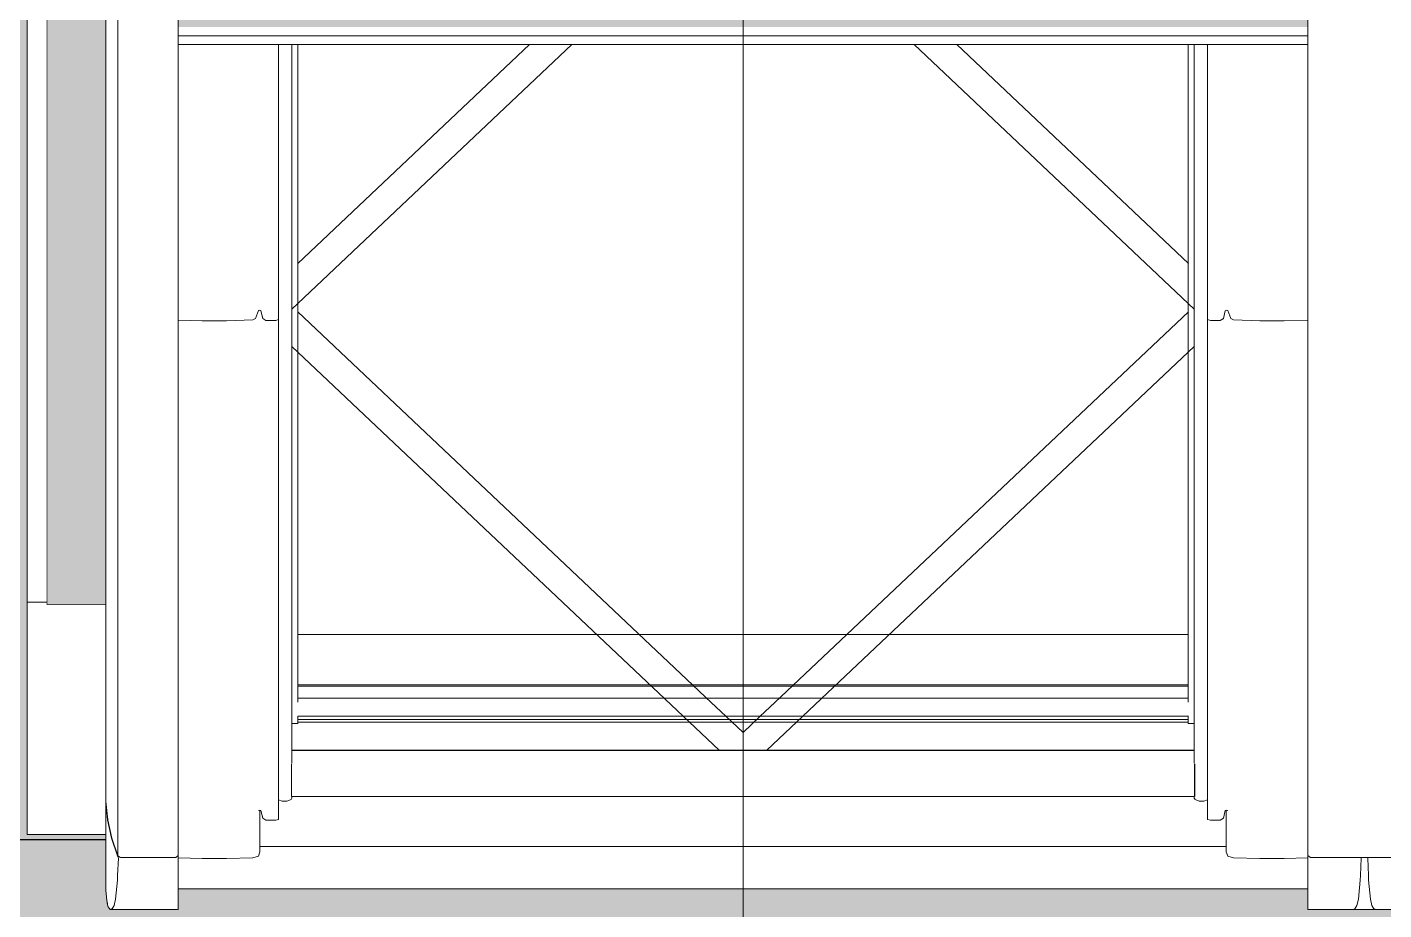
# Model space of a CAD drawing. Header units: metres. Extents: x -208 to 1512, y -277 to 123.
# Drawn here: x 839.002 to 839.908, y -15.047 to -14.458 of the extents above; entities that cross this region are included whole.
import ezdxf

# ---------------------------------------------------------------- set-up
doc = ezdxf.new("R2010")
doc.units = ezdxf.units.M
doc.header["$MEASUREMENT"] = 0
doc.linetypes.add('Baufluchtlinie', pattern=[2.6, 1.6, -1])
doc.linetypes.add('Wipeout_Contour', pattern=[1, 0, -1])
for name, color, linetype in [('325 Dachfenster', 7, 'Continuous'), ('918 Lageplan Beschriftung.x', 7, 'Continuous'), ('Neubau_840 Baulinien', 7, 'Continuous')]:
    doc.layers.add(name, color=color, linetype=linetype)

# ---------------------------------------------------------------- blocks, each defined once
blk = doc.blocks.new('DF Marker 27[1471]_5', base_point=(839.48043, -14.94126))
at = {"layer": '325 Dachfenster', "color": 7, "linetype": 'Continuous', "lineweight": 13}
blk.add_line((839.48043, -18.69751), (839.48043, -13.04971), dxfattribs=at)
blk = doc.blocks.new('VELUX SlopeRoofBundle[43]_5', base_point=(825.25728, 0))
at = {"color": 254, "linetype": 'Wipeout_Contour', "lineweight": 0, "ltscale": 3356.542969}
blk.add_wipeout([(839.00228, -14.32091), (839.00228, -14.84205), (839.01543, -14.84205), (839.01543, -14.32091)], dxfattribs=at).dxf.layer = '325 Dachfenster'
at = {"color": 254, "linetype": 'Wipeout_Contour', "lineweight": 0, "ltscale": 4195.563392}
blk.add_wipeout([(839.05493, -14.97514), (839.05623, -14.98739), (839.05623, -14.4161), (839.05603, -14.4152), (839.05493, -14.40484)], dxfattribs=at).dxf.layer = '325 Dachfenster'
at = {"color": 254, "linetype": 'Wipeout_Contour', "lineweight": 0, "ltscale": 3356.950644}
blk.add_wipeout([(839.10323, -14.65366), (839.11913, -14.65417), (839.11913, -14.46976), (839.10323, -14.46976)], dxfattribs=at).dxf.layer = '325 Dachfenster'
at = {"color": 254, "linetype": 'Wipeout_Contour', "lineweight": 0, "ltscale": 3357.128224}
blk.add_wipeout([(839.15473, -14.46976), (839.15473, -14.65254), (839.15673, -14.64738), (839.15673, -14.46976)], dxfattribs=at).dxf.layer = '325 Dachfenster'
at = {"color": 254, "linetype": 'Wipeout_Contour', "lineweight": 0, "ltscale": 6720.939706}
blk.add_wipeout([(839.78183, -14.46976), (839.78183, -14.94961), (839.78193, -14.94988), (839.78193, -14.97173), (839.78183, -14.97173), (839.78183, -14.97286), (839.78233, -14.97371), (839.78233, -14.46976)], dxfattribs=at).dxf.layer = '325 Dachfenster'
at = {"color": 254, "linetype": 'Wipeout_Contour', "lineweight": 0, "ltscale": 3359.717017}
blk.add_wipeout([(839.80253, -14.64745), (839.80333, -14.64717), (839.80333, -14.46976), (839.80253, -14.46976)], dxfattribs=at).dxf.layer = '325 Dachfenster'
at = {"color": 254, "linetype": 'Wipeout_Contour', "lineweight": 0, "ltscale": 3358.460696}
blk.add_wipeout([(839.10323, -15.03311), (839.10323, -15.03339), (839.85763, -15.03339), (839.85763, -15.03311)], dxfattribs=at).dxf.layer = '325 Dachfenster'
at = {"color": 254, "linetype": 'Wipeout_Contour', "lineweight": 0, "ltscale": 3360.064966}
blk.add_wipeout([(839.89139, -15.04027), (839.85763, -15.04027), (839.85763, -15.04449), (839.89043, -15.04449)], dxfattribs=at).dxf.layer = '325 Dachfenster'
at = {"color": 254, "linetype": 'Wipeout_Contour', "lineweight": 0, "ltscale": 4195.495412}
blk.add_wipeout([(839.05623, -14.4161), (839.05623, -14.98739), (839.05893, -14.99956), (839.05893, -14.42797), (839.05873, -14.42737)], dxfattribs=at).dxf.layer = '325 Dachfenster'
at = {"color": 254, "linetype": 'Wipeout_Contour', "lineweight": 0, "ltscale": 3357.134215}
blk.add_wipeout([(839.15673, -14.64738), (839.15753, -14.64717), (839.15753, -14.46976), (839.15673, -14.46976)], dxfattribs=at).dxf.layer = '325 Dachfenster'
at = {"color": 254, "linetype": 'Wipeout_Contour', "lineweight": 0, "ltscale": 3359.651752}
blk.add_wipeout([(839.78233, -14.46976), (839.78233, -14.97371), (839.78513, -14.97484), (839.78513, -14.46976)], dxfattribs=at).dxf.layer = '325 Dachfenster'
at = {"color": 254, "linetype": 'Wipeout_Contour', "lineweight": 0, "ltscale": 3359.720223}
blk.add_wipeout([(839.80333, -14.46976), (839.80333, -14.64717), (839.80413, -14.64738), (839.80413, -14.46976)], dxfattribs=at).dxf.layer = '325 Dachfenster'
at = {"color": 254, "linetype": 'Wipeout_Contour', "lineweight": 0, "ltscale": 3358.460524}
blk.add_wipeout([(839.10323, -15.02858), (839.10323, -15.03311), (839.85763, -15.03311), (839.85763, -15.02858)], dxfattribs=at).dxf.layer = '325 Dachfenster'
at = {"color": 254, "linetype": 'Wipeout_Contour', "lineweight": 0, "ltscale": 4199.600003}
blk.add_wipeout([(839.85763, -15.04683), (839.85763, -15.04719), (839.88773, -15.04719), (839.88873, -15.04689), (839.88902, -15.04683)], dxfattribs=at).dxf.layer = '325 Dachfenster'
at = {"color": 254, "linetype": 'Wipeout_Contour', "lineweight": 0, "ltscale": 4195.489788}
blk.add_wipeout([(839.05893, -14.42797), (839.05893, -14.99956), (839.06293, -15.01151), (839.06293, -14.43984), (839.06273, -14.43932)], dxfattribs=at).dxf.layer = '325 Dachfenster'
at = {"color": 254, "linetype": 'Wipeout_Contour', "lineweight": 0, "ltscale": 3357.137406}
blk.add_wipeout([(839.15753, -14.46976), (839.15753, -14.64717), (839.15833, -14.64745), (839.15833, -14.46976)], dxfattribs=at).dxf.layer = '325 Dachfenster'
at = {"color": 254, "linetype": 'Wipeout_Contour', "lineweight": 0, "ltscale": 3359.72543}
blk.add_wipeout([(839.80413, -14.46976), (839.80413, -14.64738), (839.80613, -14.65254), (839.80613, -14.46976)], dxfattribs=at).dxf.layer = '325 Dachfenster'
at = {"color": 254, "linetype": 'Wipeout_Contour', "lineweight": 0, "ltscale": 3358.460159}
blk.add_wipeout([(839.85763, -15.02462), (839.10323, -15.02462), (839.10323, -15.02689), (839.85763, -15.02689)], dxfattribs=at).dxf.layer = '325 Dachfenster'
at = {"color": 254, "linetype": 'Wipeout_Contour', "lineweight": 0, "ltscale": 5035.806123}
blk.add_wipeout([(839.06293, -14.43984), (839.06293, -15.01151), (839.06473, -15.01247), (839.06473, -14.44058), (839.06326, -14.44058), (839.06318, -14.4405)], dxfattribs=at).dxf.layer = '325 Dachfenster'
at = {"color": 254, "linetype": 'Wipeout_Contour', "lineweight": 0, "ltscale": 3357.121135}
blk.add_wipeout([(839.15293, -14.6536), (839.15473, -14.65254), (839.15473, -14.46976), (839.15293, -14.46976)], dxfattribs=at).dxf.layer = '325 Dachfenster'
at = {"color": 254, "linetype": 'Wipeout_Contour', "lineweight": 0, "ltscale": 3359.712436}
blk.add_wipeout([(839.80123, -14.46976), (839.80123, -14.65261), (839.80253, -14.64745), (839.80253, -14.46976)], dxfattribs=at).dxf.layer = '325 Dachfenster'
at = {"color": 254, "linetype": 'Wipeout_Contour', "lineweight": 0, "ltscale": 6712.819863}
blk.add_wipeout([(839.00228, -14.84205), (839.00228, -14.99705), (839.05473, -14.99705), (839.05473, -14.97514), (839.05493, -14.975), (839.05493, -14.84386), (839.01543, -14.84386), (839.01543, -14.84205)], dxfattribs=at).dxf.layer = '325 Dachfenster'
at = {"color": 254, "linetype": 'Wipeout_Contour', "lineweight": 0, "ltscale": 3358.460301}
blk.add_wipeout([(839.10323, -15.02689), (839.10323, -15.02858), (839.85763, -15.02858), (839.85763, -15.02689)], dxfattribs=at).dxf.layer = '325 Dachfenster'
at = {"layer": '325 Dachfenster', "linetype": 'Continuous', "lineweight": 0, "flags": 128}
for points in [[(839.00228, -14.32091), (839.00228, -14.84205)], [(839.00228, -14.84205), (839.01543, -14.84205)], [(839.00228, -14.84205), (839.00228, -14.99705)]]:
    blk.add_lwpolyline(points, dxfattribs=at)
at = {"color": 254, "linetype": 'Wipeout_Contour', "lineweight": 0, "ltscale": 3356.85019}
blk.add_wipeout([(839.06473, -14.44058), (839.06473, -15.01247), (839.10153, -15.01247), (839.10153, -14.44058)], dxfattribs=at).dxf.layer = '325 Dachfenster'
at = {"color": 254, "linetype": 'Wipeout_Contour', "lineweight": 0, "ltscale": 3357.082418}
blk.add_wipeout([(839.13533, -14.65417), (839.15293, -14.6536), (839.15293, -14.46976), (839.13533, -14.46976)], dxfattribs=at).dxf.layer = '325 Dachfenster'
at = {"color": 254, "linetype": 'Wipeout_Contour', "lineweight": 0, "ltscale": 3357.141225}
blk.add_wipeout([(839.15833, -14.46976), (839.15833, -14.64745), (839.15963, -14.65261), (839.15963, -14.46976)], dxfattribs=at).dxf.layer = '325 Dachfenster'
at = {"color": 254, "linetype": 'Wipeout_Contour', "lineweight": 0, "ltscale": 3359.688881}
blk.add_wipeout([(839.79253, -14.46976), (839.79253, -14.65389), (839.79913, -14.65389), (839.79913, -14.46976)], dxfattribs=at).dxf.layer = '325 Dachfenster'
at = {"color": 254, "linetype": 'Wipeout_Contour', "lineweight": 0, "ltscale": 3359.733543}
blk.add_wipeout([(839.80613, -14.65254), (839.80793, -14.6536), (839.80793, -14.46976), (839.80613, -14.46976)], dxfattribs=at).dxf.layer = '325 Dachfenster'
at = {"color": 254, "linetype": 'Wipeout_Contour', "lineweight": 0, "ltscale": 4195.867841}
blk.add_wipeout([(839.05473, -14.97514), (839.05473, -15.03456), (839.05549, -15.04105), (839.05603, -15.04422), (839.05603, -14.98739)], dxfattribs=at).dxf.layer = '325 Dachfenster'
at = {"color": 254, "linetype": 'Wipeout_Contour', "lineweight": 0, "ltscale": 3356.927119}
blk.add_wipeout([(839.10153, -14.44058), (839.10153, -15.01247), (839.10323, -15.01121), (839.10323, -14.44058)], dxfattribs=at).dxf.layer = '325 Dachfenster'
at = {"color": 254, "linetype": 'Wipeout_Contour', "lineweight": 0, "ltscale": 3357.014893}
blk.add_wipeout([(839.11913, -14.46976), (839.11913, -14.65417), (839.13533, -14.65417), (839.13533, -14.46976)], dxfattribs=at).dxf.layer = '325 Dachfenster'
at = {"color": 254, "linetype": 'Wipeout_Contour', "lineweight": 0, "ltscale": 3357.14852}
blk.add_wipeout([(839.15963, -14.46976), (839.15963, -14.65261), (839.16173, -14.65389), (839.16173, -14.46976)], dxfattribs=at).dxf.layer = '325 Dachfenster'
at = {"color": 254, "linetype": 'Wipeout_Contour', "lineweight": 0, "ltscale": 3359.671826}
blk.add_wipeout([(839.79063, -14.46976), (839.79063, -14.65339), (839.79253, -14.65389), (839.79253, -14.46976)], dxfattribs=at).dxf.layer = '325 Dachfenster'
at = {"color": 254, "linetype": 'Wipeout_Contour', "lineweight": 0, "ltscale": 3359.706131}
blk.add_wipeout([(839.79913, -14.46976), (839.79913, -14.65389), (839.80123, -14.65261), (839.80123, -14.46976)], dxfattribs=at).dxf.layer = '325 Dachfenster'
at = {"color": 254, "linetype": 'Wipeout_Contour', "lineweight": 0, "ltscale": 3359.772413}
blk.add_wipeout([(839.80793, -14.46976), (839.80793, -14.6536), (839.82553, -14.65417), (839.82553, -14.46976)], dxfattribs=at).dxf.layer = '325 Dachfenster'
at = {"color": 254, "linetype": 'Wipeout_Contour', "lineweight": 0, "ltscale": 3356.942046}
blk.add_wipeout([(839.06273, -15.01151), (839.06273, -15.02455), (839.06323, -15.01304), (839.06315, -15.01262)], dxfattribs=at).dxf.layer = '325 Dachfenster'
at = {"color": 254, "linetype": 'Wipeout_Contour', "lineweight": 0, "ltscale": 3357.16606}
blk.add_wipeout([(839.16173, -14.46976), (839.16173, -14.65389), (839.16833, -14.65389), (839.16833, -14.46976)], dxfattribs=at).dxf.layer = '325 Dachfenster'
at = {"color": 254, "linetype": 'Wipeout_Contour', "lineweight": 0, "ltscale": 3359.66361}
blk.add_wipeout([(839.78513, -14.46976), (839.78513, -14.97484), (839.78823, -14.97491), (839.78823, -14.46976)], dxfattribs=at).dxf.layer = '325 Dachfenster'
at = {"color": 254, "linetype": 'Wipeout_Contour', "lineweight": 0, "ltscale": 3359.840067}
blk.add_wipeout([(839.82553, -14.46976), (839.82553, -14.65417), (839.84173, -14.65417), (839.84173, -14.46976)], dxfattribs=at).dxf.layer = '325 Dachfenster'
at = {"color": 254, "linetype": 'Wipeout_Contour', "lineweight": 0, "ltscale": 3359.743944}
blk.add_wipeout([(839.80613, -14.65254), (839.80413, -14.64738), (839.80413, -14.9811), (839.80613, -14.98626)], dxfattribs=at).dxf.layer = '325 Dachfenster'
at = {"color": 254, "linetype": 'Wipeout_Contour', "lineweight": 0, "ltscale": 3356.968873}
blk.add_wipeout([(839.10323, -14.65366), (839.10323, -14.98738), (839.11913, -14.98789), (839.11913, -14.65417)], dxfattribs=at).dxf.layer = '325 Dachfenster'
at = {"color": 254, "linetype": 'Wipeout_Contour', "lineweight": 0, "ltscale": 3357.10065}
blk.add_wipeout([(839.13533, -14.65417), (839.13533, -14.98789), (839.15293, -14.98732), (839.15293, -14.6536)], dxfattribs=at).dxf.layer = '325 Dachfenster'
at = {"color": 254, "linetype": 'Wipeout_Contour', "lineweight": 0, "ltscale": 5035.396109}
blk.add_wipeout([(839.05603, -15.04422), (839.05642, -15.04534), (839.05773, -15.04719), (839.05873, -15.04689), (839.05873, -14.99956), (839.05603, -14.98739)], dxfattribs=at).dxf.layer = '325 Dachfenster'
at = {"color": 254, "linetype": 'Wipeout_Contour', "lineweight": 0, "ltscale": 3357.183}
blk.add_wipeout([(839.16833, -14.46976), (839.16833, -14.65389), (839.17023, -14.65339), (839.17023, -14.46976)], dxfattribs=at).dxf.layer = '325 Dachfenster'
at = {"color": 254, "linetype": 'Wipeout_Contour', "lineweight": 0, "ltscale": 3359.674571}
blk.add_wipeout([(839.78823, -14.46976), (839.78823, -14.97491), (839.79063, -14.97409), (839.79063, -14.46976)], dxfattribs=at).dxf.layer = '325 Dachfenster'
at = {"color": 254, "linetype": 'Wipeout_Contour', "lineweight": 0, "ltscale": 3359.9042}
blk.add_wipeout([(839.84173, -14.46976), (839.84173, -14.65417), (839.85763, -14.65366), (839.85763, -14.46976)], dxfattribs=at).dxf.layer = '325 Dachfenster'
at = {"color": 254, "linetype": 'Wipeout_Contour', "lineweight": 0, "ltscale": 3357.146749}
blk.add_wipeout([(839.15473, -14.65254), (839.15473, -14.98626), (839.15673, -14.9811), (839.15673, -14.64738)], dxfattribs=at).dxf.layer = '325 Dachfenster'
at = {"color": 254, "linetype": 'Wipeout_Contour', "lineweight": 0, "ltscale": 3357.033082}
blk.add_wipeout([(839.11913, -14.65417), (839.11913, -14.98789), (839.13533, -14.98789), (839.13533, -14.65417)], dxfattribs=at).dxf.layer = '325 Dachfenster'
at = {"color": 254, "linetype": 'Wipeout_Contour', "lineweight": 0, "ltscale": 3359.724391}
blk.add_wipeout([(839.79913, -14.65389), (839.79913, -14.98757), (839.80123, -14.9863), (839.80123, -14.65261)], dxfattribs=at).dxf.layer = '325 Dachfenster'
at = {"color": 254, "linetype": 'Wipeout_Contour', "lineweight": 0, "ltscale": 6713.449352}
blk.add_wipeout([(839.05873, -14.99956), (839.05873, -15.04689), (839.05902, -15.04683), (839.06043, -15.04449), (839.06139, -15.04027), (839.0626, -15.02775), (839.06273, -15.02455), (839.06273, -15.01151)], dxfattribs=at).dxf.layer = '325 Dachfenster'
at = {"color": 254, "linetype": 'Wipeout_Contour', "lineweight": 0, "ltscale": 3360.0253}
blk.add_wipeout([(839.85933, -14.44058), (839.85933, -15.01247), (839.89473, -15.01247), (839.89473, -14.44058)], dxfattribs=at).dxf.layer = '325 Dachfenster'
at = {"color": 254, "linetype": 'Wipeout_Contour', "lineweight": 0, "ltscale": 3357.21399}
blk.add_wipeout([(839.17263, -14.46976), (839.17263, -14.97491), (839.17573, -14.97484), (839.17573, -14.46976)], dxfattribs=at).dxf.layer = '325 Dachfenster'
at = {"color": 254, "linetype": 'Wipeout_Contour', "lineweight": 0, "ltscale": 3359.730949}
blk.add_wipeout([(839.80253, -14.64745), (839.80123, -14.65261), (839.80123, -14.9863), (839.80253, -14.98114)], dxfattribs=at).dxf.layer = '325 Dachfenster'
at = {"color": 254, "linetype": 'Wipeout_Contour', "lineweight": 0, "ltscale": 3357.139384}
blk.add_wipeout([(839.15293, -14.6536), (839.15293, -14.98732), (839.15473, -14.98626), (839.15473, -14.65254)], dxfattribs=at).dxf.layer = '325 Dachfenster'
at = {"color": 254, "linetype": 'Wipeout_Contour', "lineweight": 0, "ltscale": 4196.500645}
blk.add_wipeout([(839.05773, -15.04719), (839.10323, -15.04719), (839.10323, -15.04683), (839.05902, -15.04683), (839.05873, -15.04689)], dxfattribs=at).dxf.layer = '325 Dachfenster'
at = {"color": 254, "linetype": 'Wipeout_Contour', "lineweight": 0, "ltscale": 3359.951048}
blk.add_wipeout([(839.85763, -14.44058), (839.85763, -15.01121), (839.85933, -15.01247), (839.85933, -14.44058)], dxfattribs=at).dxf.layer = '325 Dachfenster'
at = {"color": 254, "linetype": 'Wipeout_Contour', "lineweight": 0, "ltscale": 3360.169678}
blk.add_wipeout([(839.89473, -14.44058), (839.89473, -15.01247), (839.93153, -15.01247), (839.93153, -14.44058)], dxfattribs=at).dxf.layer = '325 Dachfenster'
at = {"color": 254, "linetype": 'Wipeout_Contour', "lineweight": 0, "ltscale": 3357.225731}
blk.add_wipeout([(839.17573, -14.46976), (839.17573, -14.97484), (839.17853, -14.97371), (839.17853, -14.46976)], dxfattribs=at).dxf.layer = '325 Dachfenster'
at = {"color": 254, "linetype": 'Wipeout_Contour', "lineweight": 0, "ltscale": 3359.707046}
blk.add_wipeout([(839.79253, -14.65389), (839.79253, -14.98757), (839.79913, -14.98757), (839.79913, -14.65389)], dxfattribs=at).dxf.layer = '325 Dachfenster'
at = {"color": 254, "linetype": 'Wipeout_Contour', "lineweight": 0, "ltscale": 3356.834193}
blk.add_wipeout([(839.06043, -15.04449), (839.05902, -15.04683), (839.10323, -15.04683), (839.10323, -15.04449)], dxfattribs=at).dxf.layer = '325 Dachfenster'
at = {"color": 254, "linetype": 'Wipeout_Contour', "lineweight": 0, "ltscale": 3357.202873}
blk.add_wipeout([(839.17023, -14.97409), (839.17263, -14.97491), (839.17263, -14.46976), (839.17023, -14.46976)], dxfattribs=at).dxf.layer = '325 Dachfenster'
at = {"color": 254, "linetype": 'Wipeout_Contour', "lineweight": 0, "ltscale": 6712.916259}
blk.add_wipeout([(839.17853, -14.46976), (839.17853, -14.97371), (839.17903, -14.97286), (839.17903, -14.97173), (839.17893, -14.97173), (839.17893, -14.94988), (839.17903, -14.94961), (839.17903, -14.46976)], dxfattribs=at).dxf.layer = '325 Dachfenster'
at = {"color": 254, "linetype": 'Wipeout_Contour', "lineweight": 0, "ltscale": 3359.73498}
blk.add_wipeout([(839.80333, -14.64717), (839.80253, -14.64745), (839.80253, -14.98114), (839.80333, -14.98085)], dxfattribs=at).dxf.layer = '325 Dachfenster'
at = {"color": 254, "linetype": 'Wipeout_Contour', "lineweight": 0, "ltscale": 3359.690029}
blk.add_wipeout([(839.79253, -14.65389), (839.79063, -14.65339), (839.79063, -14.98708), (839.79253, -14.98757)], dxfattribs=at).dxf.layer = '325 Dachfenster'
at = {"color": 254, "linetype": 'Wipeout_Contour', "lineweight": 0, "ltscale": 13433.807301}
blk.add_wipeout([(839.10323, -15.01269), (839.10323, -15.02356), (839.85763, -15.02356), (839.85763, -15.01269), (839.84173, -15.0132), (839.82553, -15.0132), (839.80793, -15.01264), (839.80413, -15.01158), (839.80313, -15.00882), (839.80313, -15.00525), (839.15773, -15.00525), (839.15773, -15.00882), (839.15673, -15.01158), (839.15293, -15.01264), (839.13533, -15.0132), (839.11913, -15.0132)], dxfattribs=at).dxf.layer = '325 Dachfenster'
at = {"color": 254, "linetype": 'Wipeout_Contour', "lineweight": 0, "ltscale": 3356.845664}
blk.add_wipeout([(839.06139, -15.04027), (839.06043, -15.04449), (839.10323, -15.04449), (839.10323, -15.04027)], dxfattribs=at).dxf.layer = '325 Dachfenster'
at = {"layer": '325 Dachfenster', "linetype": 'Continuous', "lineweight": 0, "flags": 128}
blk.add_lwpolyline([(839.05773, -15.04719), (839.10323, -15.04719)], dxfattribs=at)
at = {"color": 254, "linetype": 'Wipeout_Contour', "lineweight": 0, "ltscale": 2518.59312}
blk.add_wipeout([(839.17903, -14.46976), (839.17903, -14.6465), (839.36617, -14.46976)], dxfattribs=at).dxf.layer = '325 Dachfenster'
at = {"color": 254, "linetype": 'Wipeout_Contour', "lineweight": 0, "ltscale": 5038.881704}
blk.add_wipeout([(839.80333, -14.98085), (839.80403, -14.98104), (839.80403, -14.98107), (839.80413, -14.9811), (839.80413, -14.64738), (839.80333, -14.64717)], dxfattribs=at).dxf.layer = '325 Dachfenster'
at = {"color": 254, "linetype": 'Wipeout_Contour', "lineweight": 0, "ltscale": 3357.200952}
blk.add_wipeout([(839.16832, -14.98757), (839.17023, -14.98708), (839.17023, -14.65339), (839.16833, -14.65389)], dxfattribs=at).dxf.layer = '325 Dachfenster'
at = {"color": 254, "linetype": 'Wipeout_Contour', "lineweight": 0, "ltscale": 2518.725905}
blk.add_wipeout([(839.17903, -14.67124), (839.17903, -14.9409), (839.46455, -14.9409)], dxfattribs=at).dxf.layer = '325 Dachfenster'
at = {"color": 254, "linetype": 'Wipeout_Contour', "lineweight": 0, "ltscale": 3358.456288}
blk.add_wipeout([(839.17893, -14.97173), (839.78193, -14.97173), (839.78193, -14.97152), (839.17893, -14.97152)], dxfattribs=at).dxf.layer = '325 Dachfenster'
at = {"color": 254, "linetype": 'Wipeout_Contour', "lineweight": 0, "ltscale": 3357.045768}
blk.add_wipeout([(839.13533, -14.98789), (839.11913, -14.98789), (839.11913, -15.0132), (839.13533, -15.0132)], dxfattribs=at).dxf.layer = '325 Dachfenster'
at = {"color": 254, "linetype": 'Wipeout_Contour', "lineweight": 0, "ltscale": 3358.46004}
blk.add_wipeout([(839.10323, -15.02356), (839.10323, -15.02462), (839.85763, -15.02462), (839.85763, -15.02356)], dxfattribs=at).dxf.layer = '325 Dachfenster'
at = {"layer": '325 Dachfenster', "linetype": 'Continuous', "lineweight": 0, "flags": 128}
for points in [[(839.80253, -14.64745), (839.80333, -14.64717)], [(839.80333, -14.64717), (839.80413, -14.64738)], [(839.79063, -14.65339), (839.79253, -14.65389), (839.79913, -14.65389)], [(839.79913, -14.65389), (839.80123, -14.65261)]]:
    blk.add_lwpolyline(points, dxfattribs=at)
at = {"color": 254, "linetype": 'Wipeout_Contour', "lineweight": 0, "ltscale": 6716.864638}
blk.add_wipeout([(839.17903, -14.6465), (839.17903, -14.67124), (839.46455, -14.9409), (839.4963, -14.9409), (839.78183, -14.67124), (839.78183, -14.6465), (839.59469, -14.46976), (839.36617, -14.46976)], dxfattribs=at).dxf.layer = '325 Dachfenster'
at = {"color": 254, "linetype": 'Wipeout_Contour', "lineweight": 0, "ltscale": 3357.184308}
blk.add_wipeout([(839.16173, -14.98757), (839.16832, -14.98757), (839.16833, -14.65389), (839.16173, -14.65389)], dxfattribs=at).dxf.layer = '325 Dachfenster'
at = {"color": 254, "linetype": 'Wipeout_Contour', "lineweight": 0, "ltscale": 3359.79063}
blk.add_wipeout([(839.80793, -14.6536), (839.80793, -14.98732), (839.82553, -14.98789), (839.82553, -14.65417)], dxfattribs=at).dxf.layer = '325 Dachfenster'
at = {"color": 254, "linetype": 'Wipeout_Contour', "lineweight": 0, "ltscale": 3358.455903}
blk.add_wipeout([(839.17893, -14.97152), (839.78193, -14.97152), (839.78193, -14.96091), (839.17893, -14.96091)], dxfattribs=at).dxf.layer = '325 Dachfenster'
at = {"color": 254, "linetype": 'Wipeout_Contour', "lineweight": 0, "ltscale": 3356.981536}
blk.add_wipeout([(839.10323, -14.98738), (839.10323, -15.01269), (839.11913, -15.0132), (839.11913, -14.98789)], dxfattribs=at).dxf.layer = '325 Dachfenster'
at = {"color": 254, "linetype": 'Wipeout_Contour', "lineweight": 0, "ltscale": 3356.840817}
blk.add_wipeout([(839.0626, -15.02775), (839.06139, -15.04027), (839.10323, -15.04027), (839.10323, -15.02775)], dxfattribs=at).dxf.layer = '325 Dachfenster'
at = {"color": 254, "linetype": 'Wipeout_Contour', "lineweight": 0, "ltscale": 3360.072611}
blk.add_wipeout([(839.85763, -15.04027), (839.89139, -15.04027), (839.8926, -15.02775), (839.85763, -15.02775)], dxfattribs=at).dxf.layer = '325 Dachfenster'
at = {"layer": '325 Dachfenster', "linetype": 'Continuous', "lineweight": 0, "flags": 128}
for points in [[(839.48043, -14.92902), (839.46897, -14.9182), (839.45924, -14.90901), (839.18299, -14.64812)], [(839.17903, -14.92315), (839.18293, -14.92315)], [(839.18293, -14.92315), (839.18313, -14.92294)], [(839.18313, -14.92294), (839.18313, -14.9182)], [(839.10323, -15.03339), (839.85763, -15.03339)]]:
    blk.add_lwpolyline(points, dxfattribs=at)
at = {"color": 254, "linetype": 'Wipeout_Contour', "lineweight": 0, "ltscale": 2519.02719}
blk.add_wipeout([(839.59469, -14.46976), (839.78183, -14.6465), (839.78183, -14.46976)], dxfattribs=at).dxf.layer = '325 Dachfenster'
at = {"color": 254, "linetype": 'Wipeout_Contour', "lineweight": 0, "ltscale": 3357.15537}
blk.add_wipeout([(839.15753, -14.64717), (839.15753, -14.98085), (839.15833, -14.98114), (839.15833, -14.64745)], dxfattribs=at).dxf.layer = '325 Dachfenster'
at = {"color": 254, "linetype": 'Wipeout_Contour', "lineweight": 0, "ltscale": 3359.751777}
blk.add_wipeout([(839.80793, -14.6536), (839.80613, -14.65254), (839.80613, -14.98626), (839.80793, -14.98732)], dxfattribs=at).dxf.layer = '325 Dachfenster'
at = {"color": 254, "linetype": 'Wipeout_Contour', "lineweight": 0, "ltscale": 3359.858242}
blk.add_wipeout([(839.82553, -14.65417), (839.82553, -14.98789), (839.84173, -14.98789), (839.84173, -14.65417)], dxfattribs=at).dxf.layer = '325 Dachfenster'
at = {"color": 254, "linetype": 'Wipeout_Contour', "lineweight": 0, "ltscale": 2518.9632}
blk.add_wipeout([(839.78183, -14.67124), (839.4963, -14.9409), (839.78183, -14.9409)], dxfattribs=at).dxf.layer = '325 Dachfenster'
at = {"color": 254, "linetype": 'Wipeout_Contour', "lineweight": 0, "ltscale": 3358.455371}
blk.add_wipeout([(839.17893, -14.9566), (839.17893, -14.96091), (839.78193, -14.96091), (839.78193, -14.9566)], dxfattribs=at).dxf.layer = '325 Dachfenster'
at = {"color": 254, "linetype": 'Wipeout_Contour', "lineweight": 0, "ltscale": 11754.567788}
blk.add_wipeout([(839.17023, -14.97409), (839.17023, -14.97866), (839.79063, -14.97866), (839.79063, -14.97409), (839.78823, -14.97491), (839.78513, -14.97484), (839.78233, -14.97371), (839.78183, -14.97286), (839.78183, -14.97173), (839.17903, -14.97173), (839.17903, -14.97286), (839.17853, -14.97371), (839.17573, -14.97484), (839.17263, -14.97491)], dxfattribs=at).dxf.layer = '325 Dachfenster'
at = {"color": 254, "linetype": 'Wipeout_Contour', "lineweight": 0, "ltscale": 4196.554317}
blk.add_wipeout([(839.06273, -15.02455), (839.0626, -15.02775), (839.10323, -15.02775), (839.10323, -15.01304), (839.06323, -15.01304)], dxfattribs=at).dxf.layer = '325 Dachfenster'
at = {"color": 254, "linetype": 'Wipeout_Contour', "lineweight": 0, "ltscale": 3360.077213}
blk.add_wipeout([(839.85763, -15.04449), (839.85763, -15.04683), (839.88902, -15.04683), (839.89043, -15.04449)], dxfattribs=at).dxf.layer = '325 Dachfenster'
at = {"layer": '325 Dachfenster', "linetype": 'Continuous', "lineweight": 0, "flags": 128}
for points in [[(839.48043, -14.92902), (839.49188, -14.9182), (839.50161, -14.90901), (839.77786, -14.64812)], [(839.80123, -14.65261), (839.80253, -14.64745)], [(839.80413, -14.64738), (839.80613, -14.65254)], [(839.80613, -14.65254), (839.80793, -14.6536)], [(839.77773, -14.86354), (839.18313, -14.86354)], [(839.77773, -14.89727), (839.18313, -14.89727)], [(839.77773, -14.89805), (839.18313, -14.89805)], [(839.77773, -14.90618), (839.18313, -14.90618)], [(839.77786, -14.9182), (839.18299, -14.9182)], [(839.77773, -14.9204), (839.18313, -14.9204)], [(839.77773, -14.92209), (839.18313, -14.92209)], [(839.77773, -14.92294), (839.77773, -14.9182)], [(839.77793, -14.92315), (839.77773, -14.92294)], [(839.78183, -14.92315), (839.77793, -14.92315)], [(839.17903, -14.97286), (839.17853, -14.97371)], [(839.17893, -14.97173), (839.17893, -14.97152)], [(839.78193, -14.97173), (839.17893, -14.97173)], [(839.17903, -14.97286), (839.17903, -14.97173)], [(839.78183, -14.97286), (839.78183, -14.97173)], [(839.78183, -14.97286), (839.78233, -14.97371)], [(839.78193, -14.97152), (839.78193, -14.97173)]]:
    blk.add_lwpolyline(points, dxfattribs=at)
at = {"color": 254, "linetype": 'Wipeout_Contour', "lineweight": 0, "ltscale": 3358.420888}
blk.add_wipeout([(839.10323, -14.46389), (839.10323, -14.46963), (839.85763, -14.46963), (839.85763, -14.46389)], dxfattribs=at).dxf.layer = '325 Dachfenster'
at = {"color": 254, "linetype": 'Wipeout_Contour', "lineweight": 0, "ltscale": 5036.501368}
blk.add_wipeout([(839.15673, -14.64738), (839.15673, -14.9811), (839.15683, -14.98107), (839.15683, -14.98104), (839.15753, -14.98085), (839.15753, -14.64717)], dxfattribs=at).dxf.layer = '325 Dachfenster'
at = {"color": 254, "linetype": 'Wipeout_Contour', "lineweight": 0, "ltscale": 3359.922411}
blk.add_wipeout([(839.84173, -14.98789), (839.85763, -14.98738), (839.85763, -14.65366), (839.84173, -14.65417)], dxfattribs=at).dxf.layer = '325 Dachfenster'
at = {"color": 254, "linetype": 'Wipeout_Contour', "lineweight": 0, "ltscale": 3358.454101}
blk.add_wipeout([(839.17903, -14.9409), (839.17903, -14.94097), (839.78183, -14.94097), (839.78183, -14.9409)], dxfattribs=at).dxf.layer = '325 Dachfenster'
at = {"color": 254, "linetype": 'Wipeout_Contour', "lineweight": 0, "ltscale": 3358.455038}
blk.add_wipeout([(839.17893, -14.95158), (839.17893, -14.9566), (839.78193, -14.9566), (839.78193, -14.95158)], dxfattribs=at).dxf.layer = '325 Dachfenster'
at = {"color": 254, "linetype": 'Wipeout_Contour', "lineweight": 0, "ltscale": 11751.953262}
blk.add_wipeout([(839.05473, -14.97514), (839.05603, -14.98739), (839.05873, -14.99956), (839.06273, -15.01151), (839.06315, -15.01262), (839.10323, -15.01262), (839.10323, -15.01121), (839.10153, -15.01247), (839.06473, -15.01247), (839.06293, -15.01151), (839.05893, -14.99956), (839.05623, -14.98739), (839.05493, -14.97514), (839.05493, -14.975)], dxfattribs=at).dxf.layer = '325 Dachfenster'
at = {"color": 254, "linetype": 'Wipeout_Contour', "lineweight": 0, "ltscale": 5879.047124}
blk.add_wipeout([(839.80313, -14.98092), (839.80313, -15.00882), (839.80413, -14.98117), (839.8041, -14.98109), (839.80403, -14.98107), (839.80403, -14.98104), (839.80333, -14.98085)], dxfattribs=at).dxf.layer = '325 Dachfenster'
at = {"color": 254, "linetype": 'Wipeout_Contour', "lineweight": 0, "ltscale": 4200.649984}
blk.add_wipeout([(839.88773, -15.04719), (839.93323, -15.04719), (839.93323, -15.04683), (839.88902, -15.04683), (839.88873, -15.04689)], dxfattribs=at).dxf.layer = '325 Dachfenster'
at = {"layer": '325 Dachfenster', "linetype": 'Continuous', "lineweight": 0, "flags": 128}
for points in [[(839.05493, -14.97514), (839.05493, -14.40484)], [(839.15293, -14.6536), (839.13533, -14.65417), (839.11913, -14.65417), (839.10323, -14.65366)], [(839.80793, -14.6536), (839.82553, -14.65417), (839.84173, -14.65417), (839.85763, -14.65366)], [(839.05473, -14.97514), (839.05493, -14.975)], [(839.05473, -15.03456), (839.05473, -14.97514)], [(839.05473, -14.99705), (839.00228, -14.99705)]]:
    blk.add_lwpolyline(points, dxfattribs=at)
at = {"color": 254, "linetype": 'Wipeout_Contour', "lineweight": 0, "ltscale": 3358.420638}
blk.add_wipeout([(839.10323, -14.46237), (839.10323, -14.46389), (839.85763, -14.46389), (839.85763, -14.46237)], dxfattribs=at).dxf.layer = '325 Dachfenster'
at = {"color": 254, "linetype": 'Wipeout_Contour', "lineweight": 0, "ltscale": 3358.42109}
blk.add_wipeout([(839.85763, -14.46963), (839.10323, -14.46963), (839.10323, -14.46976), (839.85763, -14.46976)], dxfattribs=at).dxf.layer = '325 Dachfenster'
at = {"color": 254, "linetype": 'Wipeout_Contour', "lineweight": 0, "ltscale": 3357.159794}
blk.add_wipeout([(839.15833, -14.98114), (839.15963, -14.9863), (839.15963, -14.65261), (839.15833, -14.64745)], dxfattribs=at).dxf.layer = '325 Dachfenster'
at = {"color": 254, "linetype": 'Wipeout_Contour', "lineweight": 0, "ltscale": 6716.907609}
blk.add_wipeout([(839.17893, -14.95073), (839.78193, -14.95073), (839.78193, -14.94988), (839.78183, -14.94961), (839.78183, -14.94882), (839.17903, -14.94882), (839.17903, -14.94961), (839.17893, -14.94988)], dxfattribs=at).dxf.layer = '325 Dachfenster'
at = {"color": 254, "linetype": 'Wipeout_Contour', "lineweight": 0, "ltscale": 3360.088188}
blk.add_wipeout([(839.80313, -15.00882), (839.80413, -15.01158), (839.80613, -14.98626), (839.80413, -14.98117)], dxfattribs=at).dxf.layer = '325 Dachfenster'
at = {"color": 254, "linetype": 'Wipeout_Contour', "lineweight": 0, "ltscale": 3359.870916}
blk.add_wipeout([(839.84173, -14.98789), (839.82553, -14.98789), (839.82553, -15.0132), (839.84173, -15.0132)], dxfattribs=at).dxf.layer = '325 Dachfenster'
at = {"color": 254, "linetype": 'Wipeout_Contour', "lineweight": 0, "ltscale": 3356.868497}
blk.add_wipeout([(839.06315, -15.01262), (839.06323, -15.01304), (839.10323, -15.01304), (839.10323, -15.01262)], dxfattribs=at).dxf.layer = '325 Dachfenster'
at = {"color": 254, "linetype": 'Wipeout_Contour', "lineweight": 0, "ltscale": 3360.153659}
blk.add_wipeout([(839.89043, -15.04449), (839.88902, -15.04683), (839.93323, -15.04683), (839.93323, -15.04449)], dxfattribs=at).dxf.layer = '325 Dachfenster'
at = {"layer": '325 Dachfenster', "linetype": 'Continuous', "lineweight": 0, "flags": 128}
for points in [[(839.06293, -15.01151), (839.06293, -14.43984)], [(839.85763, -14.46976), (839.10323, -14.46976)], [(839.36617, -14.46976), (839.17903, -14.6465)], [(839.33771, -14.46976), (839.18299, -14.61588)], [(839.18313, -14.90873), (839.18313, -14.46976)], [(839.59469, -14.46976), (839.78183, -14.6465)], [(839.62314, -14.46976), (839.77786, -14.61588)], [(839.77773, -14.90873), (839.77773, -14.46976)], [(839.15753, -14.64717), (839.15673, -14.64738)], [(839.15833, -14.64745), (839.15753, -14.64717)], [(839.15473, -14.65254), (839.15293, -14.6536)], [(839.06315, -15.01262), (839.06273, -15.01151), (839.05873, -14.99956), (839.05603, -14.98739), (839.05473, -14.97514)], [(839.05493, -14.97514), (839.05623, -14.98739), (839.05893, -14.99956), (839.06293, -15.01151)], [(839.05473, -15.03456), (839.05549, -15.04105), (839.05603, -15.04422), (839.05642, -15.04534), (839.05773, -15.04719), (839.05873, -15.04689), (839.05902, -15.04683), (839.06043, -15.04449), (839.06139, -15.04027), (839.0626, -15.02775), (839.06273, -15.02455), (839.06323, -15.01304)], [(839.06293, -15.01151), (839.06473, -15.01247)], [(839.06315, -15.01262), (839.06323, -15.01304)], [(839.06473, -15.01247), (839.10153, -15.01247)], [(839.10153, -15.01247), (839.10323, -15.01121)], [(839.10323, -15.01121), (839.10323, -15.01262)], [(839.10323, -15.01262), (839.10323, -15.01304)], [(839.10323, -15.01304), (839.10323, -15.02775), (839.10323, -15.04027), (839.10323, -15.04449), (839.10323, -15.04683), (839.10323, -15.04719)]]:
    blk.add_lwpolyline(points, dxfattribs=at)
at = {"color": 254, "linetype": 'Wipeout_Contour', "lineweight": 0, "ltscale": 3358.420518}
blk.add_wipeout([(839.10323, -14.46042), (839.10323, -14.46237), (839.85763, -14.46237), (839.85763, -14.46042)], dxfattribs=at).dxf.layer = '325 Dachfenster'
at = {"color": 254, "linetype": 'Wipeout_Contour', "lineweight": 0, "ltscale": 3357.166828}
blk.add_wipeout([(839.15963, -14.65261), (839.15963, -14.9863), (839.16173, -14.98757), (839.16173, -14.65389)], dxfattribs=at).dxf.layer = '325 Dachfenster'
at = {"color": 254, "linetype": 'Wipeout_Contour', "lineweight": 0, "ltscale": 3358.454565}
blk.add_wipeout([(839.17903, -14.94712), (839.17903, -14.94776), (839.78183, -14.94776), (839.78183, -14.94712)], dxfattribs=at).dxf.layer = '325 Dachfenster'
at = {"color": 254, "linetype": 'Wipeout_Contour', "lineweight": 0, "ltscale": 3359.803281}
blk.add_wipeout([(839.80793, -14.98732), (839.80793, -15.01264), (839.82553, -15.0132), (839.82553, -14.98789)], dxfattribs=at).dxf.layer = '325 Dachfenster'
at = {"color": 254, "linetype": 'Wipeout_Contour', "lineweight": 0, "ltscale": 3359.935064}
blk.add_wipeout([(839.85763, -14.98738), (839.84173, -14.98789), (839.84173, -15.0132), (839.85763, -15.01269)], dxfattribs=at).dxf.layer = '325 Dachfenster'
at = {"color": 254, "linetype": 'Wipeout_Contour', "lineweight": 0, "ltscale": 3360.165131}
blk.add_wipeout([(839.89139, -15.04027), (839.89043, -15.04449), (839.93323, -15.04449), (839.93323, -15.04027)], dxfattribs=at).dxf.layer = '325 Dachfenster'
at = {"layer": '325 Dachfenster', "linetype": 'Continuous', "lineweight": 0, "flags": 128}
for points in [[(839.15673, -14.64738), (839.15473, -14.65254)], [(839.15963, -14.65261), (839.15833, -14.64745)], [(839.16173, -14.65389), (839.15963, -14.65261)], [(839.17023, -14.65339), (839.16833, -14.65389), (839.16173, -14.65389)], [(839.93323, -15.04719), (839.88773, -15.04719), (839.85763, -15.04719)]]:
    blk.add_lwpolyline(points, dxfattribs=at)
at = {"color": 254, "linetype": 'Wipeout_Contour', "lineweight": 0, "ltscale": 3358.420371}
blk.add_wipeout([(839.10323, -14.46042), (839.85763, -14.46042), (839.85763, -14.45811), (839.10323, -14.45811)], dxfattribs=at).dxf.layer = '325 Dachfenster'
at = {"color": 254, "linetype": 'Wipeout_Contour', "lineweight": 0, "ltscale": 3358.454625}
blk.add_wipeout([(839.17903, -14.94776), (839.17903, -14.94882), (839.78183, -14.94882), (839.78183, -14.94776)], dxfattribs=at).dxf.layer = '325 Dachfenster'
at = {"color": 254, "linetype": 'Wipeout_Contour', "lineweight": 0, "ltscale": 3356.830458}
blk.add_wipeout([(839.15473, -14.98626), (839.15673, -15.01158), (839.15773, -15.00882), (839.15673, -14.98117)], dxfattribs=at).dxf.layer = '325 Dachfenster'
at = {"color": 254, "linetype": 'Wipeout_Contour', "lineweight": 0, "ltscale": 2519.330701}
blk.add_wipeout([(839.80793, -14.98732), (839.80413, -15.01158), (839.80793, -15.01264)], dxfattribs=at).dxf.layer = '325 Dachfenster'
at = {"color": 254, "linetype": 'Wipeout_Contour', "lineweight": 0, "ltscale": 4199.603085}
blk.add_wipeout([(839.85763, -15.01304), (839.85763, -15.02775), (839.8926, -15.02775), (839.89273, -15.02455), (839.89323, -15.01304)], dxfattribs=at).dxf.layer = '325 Dachfenster'
at = {"layer": '325 Dachfenster', "linetype": 'Continuous', "lineweight": 0, "flags": 128}
for points in [[(839.10323, -15.01121), (839.10323, -14.44058)], [(839.85763, -14.46389), (839.10323, -14.46389)]]:
    blk.add_lwpolyline(points, dxfattribs=at)
at = {"color": 254, "linetype": 'Wipeout_Contour', "lineweight": 0, "ltscale": 3358.454298}
blk.add_wipeout([(839.17903, -14.94097), (839.17903, -14.94642), (839.78183, -14.94642), (839.78183, -14.94097)], dxfattribs=at).dxf.layer = '325 Dachfenster'
at = {"color": 254, "linetype": 'Wipeout_Contour', "lineweight": 0, "ltscale": 3357.11331}
blk.add_wipeout([(839.13533, -14.98789), (839.13533, -15.0132), (839.15293, -15.01264), (839.15293, -14.98732)], dxfattribs=at).dxf.layer = '325 Dachfenster'
at = {"color": 254, "linetype": 'Wipeout_Contour', "lineweight": 0, "ltscale": 2519.785672}
blk.add_wipeout([(839.80413, -15.01158), (839.80793, -14.98732), (839.80613, -14.98626)], dxfattribs=at).dxf.layer = '325 Dachfenster'
at = {"color": 254, "linetype": 'Wipeout_Contour', "lineweight": 0, "ltscale": 4200.50894}
blk.add_wipeout([(839.85763, -15.01262), (839.89315, -15.01262), (839.89309, -15.01247), (839.85933, -15.01247), (839.85763, -15.01121)], dxfattribs=at).dxf.layer = '325 Dachfenster'
at = {"color": 254, "linetype": 'Wipeout_Contour', "lineweight": 0, "ltscale": 3360.160285}
blk.add_wipeout([(839.8926, -15.02775), (839.89139, -15.04027), (839.93323, -15.04027), (839.93323, -15.02775)], dxfattribs=at).dxf.layer = '325 Dachfenster'
at = {"layer": '325 Dachfenster', "linetype": 'Continuous', "lineweight": 0, "flags": 128}
for points in [[(839.46455, -14.9409), (839.17903, -14.67124)], [(839.4963, -14.9409), (839.78183, -14.67124)], [(839.78183, -14.9409), (839.17903, -14.9409)], [(839.78183, -14.94097), (839.17903, -14.94097)]]:
    blk.add_lwpolyline(points, dxfattribs=at)
at = {"color": 254, "linetype": 'Wipeout_Contour', "lineweight": 0, "ltscale": 3358.454517}
blk.add_wipeout([(839.17903, -14.94712), (839.78183, -14.94712), (839.78183, -14.94642), (839.17903, -14.94642)], dxfattribs=at).dxf.layer = '325 Dachfenster'
at = {"color": 254, "linetype": 'Wipeout_Contour', "lineweight": 0, "ltscale": 2518.37347}
blk.add_wipeout([(839.15293, -14.98732), (839.15293, -15.01264), (839.15673, -15.01158)], dxfattribs=at).dxf.layer = '325 Dachfenster'
at = {"color": 254, "linetype": 'Wipeout_Contour', "lineweight": 0, "ltscale": 3360.041264}
blk.add_wipeout([(839.85763, -15.01304), (839.89323, -15.01304), (839.89315, -15.01262), (839.85763, -15.01262)], dxfattribs=at).dxf.layer = '325 Dachfenster'
at = {"layer": '325 Dachfenster', "linetype": 'Continuous', "lineweight": 0, "flags": 128}
for points in [[(839.85763, -15.01121), (839.85763, -14.44058)], [(839.80413, -15.01158), (839.80793, -15.01264), (839.82553, -15.0132), (839.84173, -15.0132), (839.85763, -15.01269)], [(839.85933, -15.01247), (839.85763, -15.01121)], [(839.85763, -15.01121), (839.85763, -15.01262)], [(839.85763, -15.01262), (839.85763, -15.01304)], [(839.85763, -15.01304), (839.85763, -15.02775), (839.85763, -15.04027), (839.85763, -15.04449), (839.85763, -15.04683), (839.85763, -15.04719)]]:
    blk.add_lwpolyline(points, dxfattribs=at)
at = {"color": 254, "linetype": 'Wipeout_Contour', "lineweight": 0, "ltscale": 3358.454829}
blk.add_wipeout([(839.17893, -14.95158), (839.78193, -14.95158), (839.78193, -14.95073), (839.17893, -14.95073)], dxfattribs=at).dxf.layer = '325 Dachfenster'
at = {"color": 254, "linetype": 'Wipeout_Contour', "lineweight": 0, "ltscale": 2517.884821}
blk.add_wipeout([(839.15293, -14.98732), (839.15673, -15.01158), (839.15473, -14.98626)], dxfattribs=at).dxf.layer = '325 Dachfenster'
at = {"color": 254, "linetype": 'Wipeout_Contour', "lineweight": 0, "ltscale": 4200.703648}
blk.add_wipeout([(839.8926, -15.02775), (839.93323, -15.02775), (839.93323, -15.01304), (839.89323, -15.01304), (839.89273, -15.02455)], dxfattribs=at).dxf.layer = '325 Dachfenster'
at = {"layer": '325 Dachfenster', "linetype": 'Continuous', "lineweight": 0, "flags": 128}
for points in [[(839.17903, -14.94961), (839.17903, -14.46976)], [(839.78183, -14.94961), (839.78183, -14.46976)], [(839.17893, -14.97152), (839.17893, -14.96091), (839.17893, -14.9566), (839.17893, -14.95158), (839.17893, -14.95073), (839.17893, -14.94988)], [(839.78193, -14.94988), (839.78193, -14.95073), (839.78193, -14.95158), (839.78193, -14.9566), (839.78193, -14.96091), (839.78193, -14.97152)]]:
    blk.add_lwpolyline(points, dxfattribs=at)
at = {"color": 254, "linetype": 'Wipeout_Contour', "lineweight": 0, "ltscale": 5875.465296}
blk.add_wipeout([(839.15675, -14.98109), (839.15673, -14.98117), (839.15773, -15.00882), (839.15773, -14.98092), (839.15753, -14.98085), (839.15683, -14.98104), (839.15683, -14.98107)], dxfattribs=at).dxf.layer = '325 Dachfenster'
at = {"color": 254, "linetype": 'Wipeout_Contour', "lineweight": 0, "ltscale": 4199.819667}
blk.add_wipeout([(839.89309, -15.01247), (839.89315, -15.01262), (839.93323, -15.01262), (839.93323, -15.01121), (839.93153, -15.01247)], dxfattribs=at).dxf.layer = '325 Dachfenster'
at = {"layer": '325 Dachfenster', "linetype": 'Continuous', "lineweight": 0, "flags": 128}
blk.add_lwpolyline([(839.15673, -15.01158), (839.15293, -15.01264), (839.13533, -15.0132), (839.11913, -15.0132), (839.10323, -15.01269)], dxfattribs=at)
at = {"color": 254, "linetype": 'Wipeout_Contour', "lineweight": 0, "ltscale": 3356.171014}
blk.add_wipeout([(839.15473, -14.98626), (839.15673, -14.98117), (839.15675, -14.98109), (839.15673, -14.9811)], dxfattribs=at).dxf.layer = '325 Dachfenster'
at = {"color": 254, "linetype": 'Wipeout_Contour', "lineweight": 0, "ltscale": 3358.458258}
blk.add_wipeout([(839.15773, -15.00518), (839.80313, -15.00518), (839.80313, -14.99323), (839.15773, -14.99323)], dxfattribs=at).dxf.layer = '325 Dachfenster'
at = {"color": 254, "linetype": 'Wipeout_Contour', "lineweight": 0, "ltscale": 3360.187965}
blk.add_wipeout([(839.93323, -15.01262), (839.89315, -15.01262), (839.89323, -15.01304), (839.93323, -15.01304)], dxfattribs=at).dxf.layer = '325 Dachfenster'
at = {"layer": '325 Dachfenster', "linetype": 'Continuous', "lineweight": 0, "flags": 128}
for points in [[(839.93153, -15.01247), (839.89473, -15.01247), (839.85933, -15.01247)], [(839.88773, -15.04719), (839.88873, -15.04689), (839.88902, -15.04683), (839.89043, -15.04449), (839.89139, -15.04027), (839.8926, -15.02775), (839.89273, -15.02455), (839.89323, -15.01304)], [(839.89309, -15.01247), (839.89315, -15.01262)], [(839.89315, -15.01262), (839.89323, -15.01304)], [(839.89762, -15.01304), (839.8977, -15.01262)], [(839.89762, -15.01304), (839.89813, -15.02455), (839.89825, -15.02775), (839.89946, -15.04027), (839.90042, -15.04449), (839.90183, -15.04683), (839.90213, -15.04689), (839.90312, -15.04719)], [(839.89776, -15.01247), (839.8977, -15.01262)]]:
    blk.add_lwpolyline(points, dxfattribs=at)
at = {"color": 254, "linetype": 'Wipeout_Contour', "lineweight": 0, "ltscale": 13433.815072}
blk.add_wipeout([(839.15833, -14.98114), (839.15773, -14.98092), (839.15773, -14.99323), (839.80313, -14.99323), (839.80313, -14.98092), (839.80253, -14.98114), (839.80123, -14.9863), (839.79913, -14.98757), (839.79253, -14.98757), (839.79063, -14.98708), (839.79063, -14.97866), (839.17023, -14.97866), (839.17023, -14.98708), (839.16832, -14.98757), (839.16173, -14.98757), (839.15963, -14.9863)], dxfattribs=at).dxf.layer = '325 Dachfenster'
at = {"color": 254, "linetype": 'Wipeout_Contour', "lineweight": 0, "ltscale": 3358.458688}
blk.add_wipeout([(839.15773, -15.00518), (839.15773, -15.00525), (839.80313, -15.00525), (839.80313, -15.00518)], dxfattribs=at).dxf.layer = '325 Dachfenster'
at = {"layer": '325 Dachfenster', "linetype": 'Continuous', "lineweight": 0}
blk.add_line((839.48043, -18.69751), (839.48043, -13.04971), dxfattribs=at)
at = {"layer": '325 Dachfenster', "linetype": 'Continuous', "lineweight": 0, "flags": 128}
for points in [[(839.17023, -14.98708), (839.17023, -14.65339), (839.17023, -14.46976)], [(839.79063, -14.98708), (839.79063, -14.65339), (839.79063, -14.46976)], [(839.17263, -14.97491), (839.17023, -14.97409)], [(839.17573, -14.97484), (839.17263, -14.97491)], [(839.17853, -14.97371), (839.17573, -14.97484)], [(839.78233, -14.97371), (839.78513, -14.97484)], [(839.78513, -14.97484), (839.78823, -14.97491)], [(839.78823, -14.97491), (839.79063, -14.97409)], [(839.15675, -14.98109), (839.15673, -14.98117)], [(839.15683, -14.98104), (839.15753, -14.98085)], [(839.15683, -14.98107), (839.15683, -14.98104)], [(839.15753, -14.98085), (839.15833, -14.98114)], [(839.15773, -14.98092), (839.15773, -15.00882)], [(839.15833, -14.98114), (839.15963, -14.9863)], [(839.15963, -14.9863), (839.16173, -14.98757)], [(839.16173, -14.98757), (839.16832, -14.98757), (839.17023, -14.98708)], [(839.79063, -14.98708), (839.79253, -14.98757), (839.79913, -14.98757)], [(839.80313, -15.00525), (839.15773, -15.00525)], [(839.15773, -15.00882), (839.15673, -15.01158)], [(839.80313, -15.00882), (839.80413, -15.01158)]]:
    blk.add_lwpolyline(points, dxfattribs=at)
at = {"color": 254, "linetype": 'Wipeout_Contour', "lineweight": 0, "ltscale": 3360.707957}
blk.add_wipeout([(839.80413, -14.9811), (839.8041, -14.98109), (839.80413, -14.98117), (839.80613, -14.98626)], dxfattribs=at).dxf.layer = '325 Dachfenster'
at = {"layer": '325 Dachfenster', "linetype": 'Continuous', "lineweight": 0, "flags": 128}
for points in [[(839.79913, -14.98757), (839.80123, -14.9863)], [(839.80123, -14.9863), (839.80253, -14.98114)], [(839.80253, -14.98114), (839.80333, -14.98085)], [(839.80313, -14.98092), (839.80313, -15.00882)], [(839.80333, -14.98085), (839.80403, -14.98104)], [(839.80403, -14.98104), (839.80403, -14.98107)], [(839.8041, -14.98109), (839.80413, -14.98117)]]:
    blk.add_lwpolyline(points, dxfattribs=at)
at = {"layer": '325 Dachfenster', "color": 7, "lineweight": 13}
blk.add_blockref('DF Marker 27[1471]_5', (839.48043, -14.94126), dxfattribs=at)
blk = doc.blocks.new('Dachfläche_74_5', base_point=(840.77543, -14.84386))
at = {"layer": '325 Dachfenster', "linetype": 'Continuous', "lineweight": 0, "true_color": 0x000000}
blk.add_hatch(color=18, dxfattribs=at).paths.add_polyline_path([(839.01543, -14.22551), (839.01543, -14.84386), (839.05493, -14.84386), (839.05493, -14.40484), (839.05473, -14.40295), (839.05473, -14.40294), (839.05413, -14.39979), (839.05283, -14.38588), (839.05283, -14.37759), (839.05282, -14.36991), (839.05279, -14.29683), (839.05279, -14.28644), (839.05279, -14.28437), (839.05279, -14.22551)])
at = {"layer": '325 Dachfenster', "color": 7, "linetype": 'Continuous', "lineweight": 13, "true_color": 0xf4f4f4, "flags": 128}
for points in [[(839.01543, -14.84386), (839.01543, -14.22551)], [(839.05493, -14.84386), (839.01543, -14.84386)]]:
    blk.add_lwpolyline(points, dxfattribs=at)
at = {"layer": '325 Dachfenster', "linetype": 'Continuous', "lineweight": 0}
blk.add_blockref('VELUX SlopeRoofBundle[43]_5', (825.25728, 0), dxfattribs=at)

msp = doc.modelspace()

# ---------------------------------------------------------------- hatches: boundary and pattern name
at = {"layer": '918 Lageplan Beschriftung.x', "linetype": 'Continuous', "lineweight": 0, "true_color": 0x3f0000}
msp.add_hatch(color=18, dxfattribs=at).paths.add_polyline_path([(825.31254, -15.07), (830.63228, -15.07), (830.63228, -15.97), (838.86228, -15.97), (838.86228, -15.07), (844.19207, -15.07), (844.24254, 0.07), (838.34728, 0.07), (838.34728, 0.8), (831.14728, 0.8), (831.14728, 0.07), (825.25702, 0.07)])

# ---------------------------------------------------------------- linework, layer by layer
at = {"layer": 'Neubau_840 Baulinien', "color": 1, "linetype": 'Baufluchtlinie', "lineweight": 25, "true_color": 0xfb0106}
msp.add_lwpolyline([(806.30564, -14.89257), (825.25728, -15), (844.24492, -15.00055), (863.23336, -15.01591)], dxfattribs=at)

# ---------------------------------------------------------------- next in the draw order: block references
at = {"layer": '325 Dachfenster', "color": 7, "linetype": 'Continuous', "lineweight": 13, "true_color": 0xf4f4f4}
msp.add_blockref('Dachfläche_74_5', (840.77543, -14.84386), dxfattribs=at)

doc.saveas('drawing.dxf')
